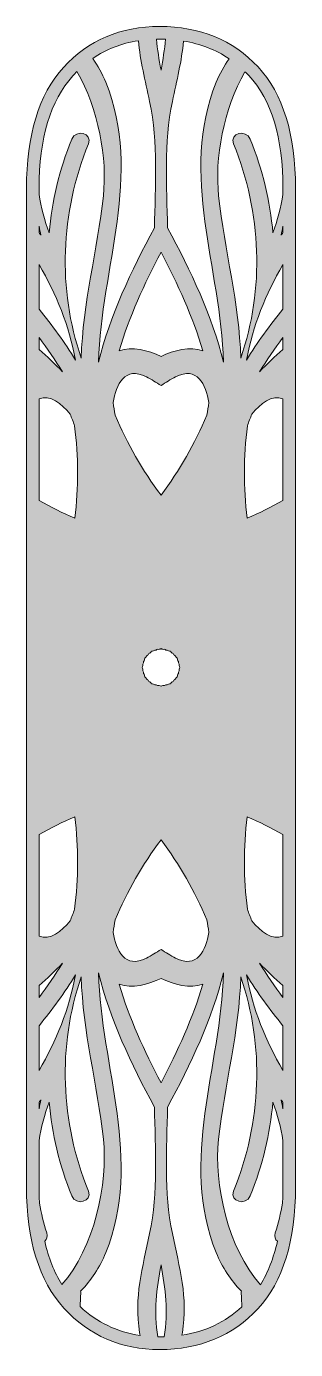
# Model space of a CAD drawing. Extents: x -728 to 2523, y -2539 to -44.
# Drawn here: x 207.4 to 292.6, y -2019.4 to -1600.6 of the extents above; entities that cross this region are included whole.
import ezdxf

# ---------------------------------------------------------------- set-up
doc = ezdxf.new("R2010")
doc.units = 0
doc.header["$MEASUREMENT"] = 0
doc.layers.add('Layer 1', color=7, linetype='Continuous', lineweight=0)

msp = doc.modelspace()

# ---------------------------------------------------------------- hatches: boundary and pattern name
at = {"layer": 'Layer 1', "true_color": 0xf8cbe3, "transparency": 33554687}
h = msp.add_hatch(color=254, dxfattribs=at)
h.dxf.hatch_style = 2
edge = h.paths.add_edge_path()
edge.add_spline(control_points=[(288.62, -1702.85), (286.04, -1705.12), (283.55, -1707.47), (281.19, -1709.91), (283.47, -1706.19), (285.98, -1702.6), (288.62, -1699.1), (288.62, -1699.1), (288.62, -1702.85), (288.62, -1702.85)], knot_values=[0, 0, 0, 0, 1, 1, 1, 2, 2, 2, 3, 3, 3, 3], degree=3, periodic=0)
edge = h.paths.add_edge_path()
edge.add_spline(control_points=[(288.62, -1888.57), (285.19, -1889.97), (281.47, -1887.01), (278.8, -1883.69), (278.28, -1882.46), (277.8, -1881.22), (277.35, -1879.97), (276.13, -1870.2), (276.12, -1860.46), (277.28, -1850.75), (281.16, -1852.42), (284.94, -1854.29), (288.62, -1856.34), (288.62, -1856.34), (288.62, -1888.57), (288.62, -1888.57)], knot_values=[0, 0, 0, 0, 1, 1, 1, 2, 2, 2, 3, 3, 3, 4, 4, 4, 5, 5, 5, 5], degree=3, periodic=0)
edge = h.paths.add_edge_path()
edge.add_spline(control_points=[(288.62, -1943.15), (288.42, -1942.22), (288.23, -1941.29), (288.07, -1940.34), (288.25, -1940.59), (288.44, -1940.84), (288.62, -1941.09), (288.62, -1941.09), (288.62, -1943.15), (288.62, -1943.15)], knot_values=[0, 0, 0, 0, 1, 1, 1, 2, 2, 2, 3, 3, 3, 3], degree=3, periodic=0)
edge = h.paths.add_edge_path()
edge.add_spline(control_points=[(250, -1992.6), (251.41, -2000.02), (252.33, -2007.39), (251.03, -2015.34), (250.55, -2015.35), (250.08, -2015.37), (249.59, -2015.37), (249.38, -2015.37), (249.18, -2015.36), (248.97, -2015.36), (247.67, -2007.4), (248.59, -2000.02), (250, -1992.6)], knot_values=[0, 0, 0, 0, 1, 1, 1, 2, 2, 2, 3, 3, 3, 4, 4, 4, 4], degree=3, periodic=0)
edge = h.paths.add_edge_path()
edge.add_spline(control_points=[(211.38, -1904.17), (213.96, -1901.89), (216.45, -1899.54), (218.81, -1897.1), (216.53, -1900.83), (214.02, -1904.41), (211.38, -1907.92), (211.38, -1907.92), (211.38, -1904.17), (211.38, -1904.17)], knot_values=[0, 0, 0, 0, 1, 1, 1, 2, 2, 2, 3, 3, 3, 3], degree=3, periodic=0)
edge = h.paths.add_edge_path()
edge.add_spline(control_points=[(211.38, -1718.44), (214.81, -1717.05), (218.53, -1720), (221.2, -1723.32), (221.72, -1724.55), (222.2, -1725.8), (222.65, -1727.05), (223.87, -1736.81), (223.88, -1746.55), (222.72, -1756.26), (218.84, -1754.6), (215.06, -1752.73), (211.38, -1750.67), (211.38, -1750.67), (211.38, -1718.44), (211.38, -1718.44)], knot_values=[0, 0, 0, 0, 1, 1, 1, 2, 2, 2, 3, 3, 3, 4, 4, 4, 5, 5, 5, 5], degree=3, periodic=0)
edge = h.paths.add_edge_path()
edge.add_spline(control_points=[(211.38, -1663.86), (211.58, -1664.79), (211.77, -1665.73), (211.93, -1666.67), (211.75, -1666.42), (211.56, -1666.17), (211.38, -1665.92), (211.38, -1665.92), (211.38, -1663.86), (211.38, -1663.86)], knot_values=[0, 0, 0, 0, 1, 1, 1, 2, 2, 2, 3, 3, 3, 3], degree=3, periodic=0)
edge = h.paths.add_edge_path()
edge.add_spline(control_points=[(231.74, -1654.26), (229.8, -1671.53), (225.26, -1688.32), (224.71, -1705.6), (217.25, -1683.49), (218.06, -1659.92), (227.05, -1637.74), (228.39, -1634.45), (223.05, -1633.03), (221.74, -1636.28), (217.8, -1645.98), (215.44, -1655.96), (214.56, -1665.97), (213.07, -1661.96), (212.02, -1657.9), (211.38, -1653.8), (211.38, -1653.8), (211.38, -1651.88), (211.38, -1651.88), (211.38, -1636.05), (214.97, -1624.08), (222.07, -1616.29), (222.5, -1615.82), (222.94, -1615.36), (223.39, -1614.91), (230.2, -1626.61), (233.06, -1642.58), (231.74, -1654.26)], knot_values=[0, 0, 0, 0, 1, 1, 1, 2, 2, 2, 3, 3, 3, 4, 4, 4, 5, 5, 5, 6, 6, 6, 7, 7, 7, 8, 8, 8, 9, 9, 9, 9], degree=3, periodic=0)
edge = h.paths.add_edge_path()
edge.add_spline(control_points=[(246.4, -1624.35), (249.16, -1637.61), (248.12, -1650.96), (247.94, -1664.39), (240.49, -1677.92), (233.85, -1692.25), (230.21, -1706.86), (230.95, -1677.04), (244.39, -1647.48), (232.5, -1618.3), (231.4, -1615.59), (230, -1613.08), (228.37, -1610.76), (232.63, -1607.82), (237.43, -1605.96), (242.84, -1605.13), (243.42, -1611.51), (245.02, -1617.68), (246.4, -1624.35)], knot_values=[0, 0, 0, 0, 1, 1, 1, 2, 2, 2, 3, 3, 3, 4, 4, 4, 5, 5, 5, 6, 6, 6, 6], degree=3, periodic=0)
edge = h.paths.add_edge_path()
edge.add_spline(control_points=[(236.76, -1703.26), (239.92, -1692.59), (244.67, -1682.12), (250, -1672.07), (255.33, -1682.12), (260.08, -1692.59), (263.24, -1703.26), (259.31, -1701.82), (253.96, -1703.07), (250, -1705.11), (246.04, -1703.07), (240.69, -1701.82), (236.76, -1703.26)], knot_values=[0, 0, 0, 0, 1, 1, 1, 2, 2, 2, 3, 3, 3, 4, 4, 4, 4], degree=3, periodic=0)
edge = h.paths.add_edge_path()
edge.add_spline(control_points=[(264.55, -1723.62), (260.72, -1732.68), (255.86, -1741.13), (250, -1748.96), (244.14, -1741.13), (239.28, -1732.68), (235.45, -1723.62), (235.22, -1722.31), (235.02, -1720.99), (234.85, -1719.67), (235.72, -1714.01), (238.57, -1707.98), (245.39, -1711.55), (246.98, -1712.38), (248.5, -1713.3), (250, -1714.25), (251.5, -1713.3), (253.02, -1712.38), (254.61, -1711.55), (261.43, -1707.98), (264.28, -1714.01), (265.15, -1719.67), (264.98, -1720.99), (264.78, -1722.31), (264.55, -1723.62)], knot_values=[0, 0, 0, 0, 1, 1, 1, 2, 2, 2, 3, 3, 3, 4, 4, 4, 5, 5, 5, 6, 6, 6, 7, 7, 7, 8, 8, 8, 8], degree=3, periodic=0)
edge = h.paths.add_edge_path()
edge.add_spline(control_points=[(244.47, -1801.58), (244.72, -1801.31), (244.85, -1800.92), (244.84, -1800.53), (244.84, -1800.53), (244.84, -1800.53), (244.84, -1800.53), (245.19, -1800.34), (245.45, -1800.03), (245.57, -1799.68), (245.7, -1799.6), (245.83, -1799.54), (245.96, -1799.46), (246.03, -1799.34), (246.09, -1799.2), (246.18, -1799.08), (246.52, -1798.96), (246.83, -1798.7), (247.02, -1798.34), (247.42, -1798.36), (247.8, -1798.22), (248.08, -1797.98), (248.23, -1797.97), (248.37, -1797.99), (248.52, -1797.98), (248.65, -1797.91), (248.77, -1797.82), (248.9, -1797.76), (249.26, -1797.83), (249.66, -1797.76), (250, -1797.54), (250.34, -1797.76), (250.74, -1797.83), (251.1, -1797.76), (251.23, -1797.82), (251.35, -1797.91), (251.48, -1797.98), (251.63, -1797.99), (251.77, -1797.97), (251.92, -1797.98), (252.2, -1798.22), (252.58, -1798.36), (252.98, -1798.34), (253.17, -1798.7), (253.48, -1798.96), (253.82, -1799.08), (253.91, -1799.2), (253.97, -1799.34), (254.04, -1799.46), (254.17, -1799.54), (254.3, -1799.6), (254.43, -1799.68), (254.55, -1800.03), (254.81, -1800.34), (255.16, -1800.53), (255.16, -1800.53), (255.16, -1800.53), (255.16, -1800.53), (255.15, -1800.92), (255.28, -1801.31), (255.53, -1801.58), (255.54, -1801.73), (255.52, -1801.88), (255.52, -1802.03), (255.52, -1802.03), (255.52, -1802.03), (255.52, -1802.03), (255.6, -1802.16), (255.68, -1802.28), (255.75, -1802.41), (255.68, -1802.77), (255.75, -1803.17), (255.96, -1803.51), (255.75, -1803.84), (255.68, -1804.24), (255.75, -1804.6), (255.68, -1804.74), (255.6, -1804.86), (255.52, -1804.99), (255.52, -1805.14), (255.54, -1805.28), (255.53, -1805.43), (255.28, -1805.71), (255.15, -1806.09), (255.16, -1806.49), (255.16, -1806.49), (255.16, -1806.49), (255.16, -1806.49), (254.81, -1806.67), (254.55, -1806.98), (254.43, -1807.33), (254.3, -1807.41), (254.17, -1807.47), (254.04, -1807.55), (253.97, -1807.68), (253.91, -1807.81), (253.82, -1807.94), (253.48, -1808.05), (253.17, -1808.32), (252.98, -1808.67), (252.98, -1808.67), (252.98, -1808.67), (252.98, -1808.67), (252.58, -1808.65), (252.2, -1808.79), (251.92, -1809.03), (251.77, -1809.04), (251.63, -1809.03), (251.48, -1809.03), (251.48, -1809.03), (251.48, -1809.03), (251.48, -1809.03), (251.35, -1809.1), (251.23, -1809.19), (251.1, -1809.25), (250.74, -1809.18), (250.34, -1809.26), (250, -1809.47), (249.66, -1809.26), (249.26, -1809.18), (248.9, -1809.25), (248.77, -1809.19), (248.65, -1809.1), (248.52, -1809.03), (248.52, -1809.03), (248.52, -1809.03), (248.52, -1809.03), (248.37, -1809.03), (248.23, -1809.04), (248.08, -1809.03), (247.8, -1808.79), (247.42, -1808.65), (247.02, -1808.67), (247.02, -1808.67), (247.02, -1808.67), (247.02, -1808.67), (246.83, -1808.32), (246.52, -1808.05), (246.18, -1807.94), (246.09, -1807.81), (246.03, -1807.68), (245.96, -1807.55), (245.83, -1807.47), (245.7, -1807.41), (245.57, -1807.33), (245.45, -1806.98), (245.19, -1806.67), (244.84, -1806.49), (244.84, -1806.49), (244.84, -1806.49), (244.84, -1806.49), (244.85, -1806.09), (244.72, -1805.71), (244.47, -1805.43), (244.46, -1805.28), (244.48, -1805.14), (244.48, -1804.99), (244.4, -1804.86), (244.32, -1804.74), (244.25, -1804.6), (244.32, -1804.24), (244.25, -1803.84), (244.04, -1803.51), (244.25, -1803.17), (244.32, -1802.77), (244.25, -1802.41), (244.32, -1802.28), (244.4, -1802.16), (244.48, -1802.03), (244.48, -1802.03), (244.48, -1802.03), (244.48, -1802.03), (244.48, -1801.88), (244.46, -1801.73), (244.47, -1801.58)], knot_values=[0, 0, 0, 0, 1, 1, 1, 2, 2, 2, 3, 3, 3, 4, 4, 4, 5, 5, 5, 6, 6, 6, 7, 7, 7, 8, 8, 8, 9, 9, 9, 10, 10, 10, 11, 11, 11, 12, 12, 12, 13, 13, 13, 14, 14, 14, 15, 15, 15, 16, 16, 16, 17, 17, 17, 18, 18, 18, 19, 19, 19, 20, 20, 20, 21, 21, 21, 22, 22, 22, 23, 23, 23, 24, 24, 24, 25, 25, 25, 26, 26, 26, 27, 27, 27, 28, 28, 28, 29, 29, 29, 30, 30, 30, 31, 31, 31, 32, 32, 32, 33, 33, 33, 34, 34, 34, 35, 35, 35, 36, 36, 36, 37, 37, 37, 38, 38, 38, 39, 39, 39, 40, 40, 40, 41, 41, 41, 42, 42, 42, 43, 43, 43, 44, 44, 44, 45, 45, 45, 46, 46, 46, 47, 47, 47, 48, 48, 48, 49, 49, 49, 50, 50, 50, 51, 51, 51, 52, 52, 52, 53, 53, 53, 54, 54, 54, 55, 55, 55, 56, 56, 56, 57, 57, 57, 58, 58, 58, 58], degree=3, periodic=0)
edge = h.paths.add_edge_path()
edge.add_spline(control_points=[(263.24, -1903.75), (260.08, -1914.42), (255.33, -1924.89), (250, -1934.95), (244.67, -1924.89), (239.92, -1914.42), (236.76, -1903.75), (240.69, -1905.2), (246.04, -1903.94), (250, -1901.9), (253.96, -1903.94), (259.31, -1905.2), (263.24, -1903.75)], knot_values=[0, 0, 0, 0, 1, 1, 1, 2, 2, 2, 3, 3, 3, 4, 4, 4, 4], degree=3, periodic=0)
edge = h.paths.add_edge_path()
edge.add_spline(control_points=[(254.61, -1895.46), (253.02, -1894.63), (251.5, -1893.72), (250, -1892.76), (248.5, -1893.72), (246.98, -1894.63), (245.39, -1895.46), (238.57, -1899.03), (235.72, -1893), (234.85, -1887.35), (235.02, -1886.02), (235.22, -1884.71), (235.45, -1883.4), (239.28, -1874.33), (244.14, -1865.89), (250, -1858.06), (255.86, -1865.89), (260.72, -1874.33), (264.55, -1883.4), (264.78, -1884.71), (264.98, -1886.02), (265.15, -1887.35), (264.28, -1893), (261.43, -1899.03), (254.61, -1895.46)], knot_values=[0, 0, 0, 0, 1, 1, 1, 2, 2, 2, 3, 3, 3, 4, 4, 4, 5, 5, 5, 6, 6, 6, 7, 7, 7, 8, 8, 8, 8], degree=3, periodic=0)
edge = h.paths.add_edge_path()
edge.add_spline(control_points=[(267.5, -1618.3), (255.61, -1647.48), (269.05, -1677.04), (269.79, -1706.86), (266.15, -1692.25), (259.51, -1677.92), (252.06, -1664.39), (251.88, -1650.96), (250.84, -1637.61), (253.6, -1624.35), (254.98, -1617.72), (256.56, -1611.58), (257.14, -1605.24), (262.51, -1606.13), (267.33, -1608), (271.57, -1610.84), (269.97, -1613.14), (268.59, -1615.63), (267.5, -1618.3)], knot_values=[0, 0, 0, 0, 1, 1, 1, 2, 2, 2, 3, 3, 3, 4, 4, 4, 5, 5, 5, 6, 6, 6, 6], degree=3, periodic=0)
edge = h.paths.add_edge_path()
edge.add_spline(control_points=[(288.62, -1653.8), (287.98, -1657.9), (286.93, -1661.96), (285.45, -1665.97), (284.56, -1655.96), (282.2, -1645.98), (278.26, -1636.28), (276.95, -1633.03), (271.61, -1634.45), (272.95, -1637.74), (281.94, -1659.92), (282.75, -1683.49), (275.29, -1705.6), (274.74, -1688.32), (270.2, -1671.53), (268.26, -1654.26), (266.94, -1642.58), (269.8, -1626.63), (276.6, -1614.94), (277.01, -1615.34), (277.41, -1615.75), (277.81, -1616.17), (284.99, -1623.87), (288.62, -1635.88), (288.62, -1651.88), (288.62, -1651.88), (288.62, -1653.8), (288.62, -1653.8)], knot_values=[0, 0, 0, 0, 1, 1, 1, 2, 2, 2, 3, 3, 3, 4, 4, 4, 5, 5, 5, 6, 6, 6, 7, 7, 7, 8, 8, 8, 9, 9, 9, 9], degree=3, periodic=0)
edge = h.paths.add_edge_path()
edge.add_spline(control_points=[(251.42, -1604.67), (251.13, -1607.94), (250.61, -1611.17), (250, -1614.41), (249.38, -1611.17), (248.86, -1607.93), (248.58, -1604.65), (248.92, -1604.64), (249.25, -1604.63), (249.59, -1604.63), (250.21, -1604.63), (250.82, -1604.65), (251.42, -1604.67)], knot_values=[0, 0, 0, 0, 1, 1, 1, 2, 2, 2, 3, 3, 3, 4, 4, 4, 4], degree=3, periodic=0)
edge = h.paths.add_edge_path()
edge.add_spline(control_points=[(211.38, -1675.99), (216.89, -1685.26), (220.82, -1695.41), (222.97, -1706.21), (219.48, -1700.56), (215.52, -1695.28), (211.38, -1690.11), (211.38, -1690.11), (211.38, -1675.99), (211.38, -1675.99)], knot_values=[0, 0, 0, 0, 1, 1, 1, 2, 2, 2, 3, 3, 3, 3], degree=3, periodic=0)
edge = h.paths.add_edge_path()
edge.add_spline(control_points=[(211.38, -1699.1), (214.02, -1702.6), (216.53, -1706.19), (218.81, -1709.91), (216.45, -1707.47), (213.96, -1705.12), (211.38, -1702.85), (211.38, -1702.85), (211.38, -1699.1), (211.38, -1699.1)], knot_values=[0, 0, 0, 0, 1, 1, 1, 2, 2, 2, 3, 3, 3, 3], degree=3, periodic=0)
edge = h.paths.add_edge_path()
edge.add_spline(control_points=[(211.38, -1856.34), (215.06, -1854.29), (218.84, -1852.42), (222.72, -1850.75), (223.88, -1860.46), (223.87, -1870.2), (222.65, -1879.97), (222.2, -1881.22), (221.72, -1882.46), (221.2, -1883.69), (218.53, -1887.01), (214.81, -1889.97), (211.38, -1888.57), (211.38, -1888.57), (211.38, -1856.34), (211.38, -1856.34)], knot_values=[0, 0, 0, 0, 1, 1, 1, 2, 2, 2, 3, 3, 3, 4, 4, 4, 5, 5, 5, 5], degree=3, periodic=0)
edge = h.paths.add_edge_path()
edge.add_spline(control_points=[(211.38, -1916.9), (215.52, -1911.74), (219.48, -1906.45), (222.97, -1900.81), (220.82, -1911.61), (216.89, -1921.75), (211.38, -1931.02), (211.38, -1931.02), (211.38, -1916.9), (211.38, -1916.9)], knot_values=[0, 0, 0, 0, 1, 1, 1, 2, 2, 2, 3, 3, 3, 3], degree=3, periodic=0)
edge = h.paths.add_edge_path()
edge.add_spline(control_points=[(211.38, -1941.09), (211.56, -1940.84), (211.75, -1940.59), (211.93, -1940.34), (211.77, -1941.29), (211.58, -1942.22), (211.38, -1943.15), (211.38, -1943.15), (211.38, -1941.09), (211.38, -1941.09)], knot_values=[0, 0, 0, 0, 1, 1, 1, 2, 2, 2, 3, 3, 3, 3], degree=3, periodic=0)
edge = h.paths.add_edge_path()
edge.add_spline(control_points=[(213.82, -1982.46), (212.81, -1979.33), (212.05, -1976.19), (211.52, -1973.04), (211.43, -1971.36), (211.38, -1969.64), (211.38, -1967.86), (211.38, -1967.86), (211.38, -1953.21), (211.38, -1953.21), (212.02, -1949.12), (213.07, -1945.05), (214.56, -1941.04), (215.44, -1951.06), (217.8, -1961.03), (221.74, -1970.74), (223.05, -1973.99), (228.39, -1972.57), (227.05, -1969.27), (218.06, -1947.09), (217.25, -1923.53), (224.71, -1901.41), (225.26, -1918.69), (229.8, -1935.49), (231.74, -1952.76), (233.33, -1966.88), (228.82, -1987.28), (218.59, -1998.8), (216.17, -1994.92), (214.36, -1990.34), (213.16, -1985.1), (213.83, -1984.5), (214.19, -1983.6), (213.82, -1982.46)], knot_values=[0, 0, 0, 0, 1, 1, 1, 2, 2, 2, 3, 3, 3, 4, 4, 4, 5, 5, 5, 6, 6, 6, 7, 7, 7, 8, 8, 8, 9, 9, 9, 10, 10, 10, 11, 11, 11, 11], degree=3, periodic=0)
edge = h.paths.add_edge_path()
edge.add_spline(control_points=[(224.36, -2005.76), (224.44, -2004.22), (224.53, -2002.72), (224.6, -2001.27), (224.61, -2001.13), (224.56, -2001.03), (224.55, -2000.91), (227.86, -1997.46), (230.61, -1993.36), (232.5, -1988.71), (244.39, -1959.54), (230.95, -1929.97), (230.21, -1900.16), (233.85, -1914.77), (240.49, -1929.09), (247.94, -1942.62), (248.12, -1956.06), (249.16, -1969.4), (246.4, -1982.67), (244.17, -1993.42), (241.37, -2002.89), (243.23, -2014), (243.28, -2014.31), (243.34, -2014.61), (243.39, -2014.92), (236.08, -2013.83), (229.71, -2010.76), (224.36, -2005.76)], knot_values=[0, 0, 0, 0, 1, 1, 1, 2, 2, 2, 3, 3, 3, 4, 4, 4, 5, 5, 5, 6, 6, 6, 7, 7, 7, 8, 8, 8, 9, 9, 9, 9], degree=3, periodic=0)
edge = h.paths.add_edge_path()
edge.add_spline(control_points=[(256.62, -2014.84), (256.67, -2014.56), (256.73, -2014.28), (256.77, -2014), (258.63, -2002.89), (255.83, -1993.42), (253.6, -1982.67), (250.84, -1969.4), (251.88, -1956.06), (252.06, -1942.62), (259.51, -1929.09), (266.15, -1914.77), (269.79, -1900.16), (269.05, -1929.97), (255.61, -1959.54), (267.5, -1988.71), (269.39, -1993.36), (272.14, -1997.46), (275.45, -2000.91), (275.44, -2001.03), (275.39, -2001.13), (275.4, -2001.27), (275.48, -2002.75), (275.56, -2004.28), (275.64, -2005.85), (270.39, -2010.69), (264.02, -2013.7), (256.62, -2014.84)], knot_values=[0, 0, 0, 0, 1, 1, 1, 2, 2, 2, 3, 3, 3, 4, 4, 4, 5, 5, 5, 6, 6, 6, 7, 7, 7, 8, 8, 8, 9, 9, 9, 9], degree=3, periodic=0)
edge = h.paths.add_edge_path()
edge.add_spline(control_points=[(286.87, -1985.12), (285.68, -1990.4), (283.88, -1995), (281.47, -1998.87), (271.2, -1987.36), (266.66, -1966.91), (268.26, -1952.76), (270.2, -1935.49), (274.74, -1918.69), (275.29, -1901.41), (282.75, -1923.53), (281.94, -1947.09), (272.95, -1969.27), (271.61, -1972.57), (276.95, -1973.99), (278.26, -1970.74), (282.2, -1961.03), (284.56, -1951.06), (285.45, -1941.04), (286.93, -1945.05), (287.98, -1949.12), (288.62, -1953.21), (288.62, -1953.21), (288.62, -1967.86), (288.62, -1967.86), (288.62, -1969.63), (288.57, -1971.35), (288.48, -1973.02), (287.95, -1976.18), (287.19, -1979.33), (286.18, -1982.46), (285.81, -1983.61), (286.18, -1984.53), (286.87, -1985.12)], knot_values=[0, 0, 0, 0, 1, 1, 1, 2, 2, 2, 3, 3, 3, 4, 4, 4, 5, 5, 5, 6, 6, 6, 7, 7, 7, 8, 8, 8, 9, 9, 9, 10, 10, 10, 11, 11, 11, 11], degree=3, periodic=0)
edge = h.paths.add_edge_path()
edge.add_spline(control_points=[(288.62, -1931.02), (283.11, -1921.75), (279.18, -1911.61), (277.03, -1900.81), (280.52, -1906.45), (284.48, -1911.74), (288.62, -1916.9), (288.62, -1916.9), (288.62, -1931.02), (288.62, -1931.02)], knot_values=[0, 0, 0, 0, 1, 1, 1, 2, 2, 2, 3, 3, 3, 3], degree=3, periodic=0)
edge = h.paths.add_edge_path()
edge.add_spline(control_points=[(288.62, -1907.92), (285.98, -1904.41), (283.47, -1900.83), (281.19, -1897.1), (283.55, -1899.54), (286.04, -1901.89), (288.62, -1904.17), (288.62, -1904.17), (288.62, -1907.92), (288.62, -1907.92)], knot_values=[0, 0, 0, 0, 1, 1, 1, 2, 2, 2, 3, 3, 3, 3], degree=3, periodic=0)
edge = h.paths.add_edge_path()
edge.add_spline(control_points=[(288.62, -1750.67), (284.94, -1752.73), (281.16, -1754.6), (277.28, -1756.26), (276.12, -1746.55), (276.13, -1736.81), (277.35, -1727.05), (277.8, -1725.8), (278.28, -1724.55), (278.8, -1723.32), (281.47, -1720), (285.19, -1717.05), (288.62, -1718.44), (288.62, -1718.44), (288.62, -1750.67), (288.62, -1750.67)], knot_values=[0, 0, 0, 0, 1, 1, 1, 2, 2, 2, 3, 3, 3, 4, 4, 4, 5, 5, 5, 5], degree=3, periodic=0)
edge = h.paths.add_edge_path()
edge.add_spline(control_points=[(288.62, -1690.11), (284.48, -1695.28), (280.52, -1700.56), (277.03, -1706.21), (279.18, -1695.41), (283.11, -1685.26), (288.62, -1675.99), (288.62, -1675.99), (288.62, -1690.11), (288.62, -1690.11)], knot_values=[0, 0, 0, 0, 1, 1, 1, 2, 2, 2, 3, 3, 3, 3], degree=3, periodic=0)
edge = h.paths.add_edge_path()
edge.add_spline(control_points=[(288.62, -1665.92), (288.44, -1666.17), (288.25, -1666.42), (288.07, -1666.67), (288.23, -1665.73), (288.42, -1664.79), (288.62, -1663.86), (288.62, -1663.86), (288.62, -1665.92), (288.62, -1665.92)], knot_values=[0, 0, 0, 0, 1, 1, 1, 2, 2, 2, 3, 3, 3, 3], degree=3, periodic=0)
edge = h.paths.add_edge_path()
edge.add_spline(control_points=[(280.74, -1613.44), (272.8, -1604.94), (262.33, -1600.63), (249.59, -1600.63), (237.2, -1600.63), (226.95, -1604.99), (219.11, -1613.6), (211.32, -1622.14), (207.38, -1635.02), (207.38, -1651.88), (207.38, -1651.88), (207.38, -1967.86), (207.38, -1967.86), (207.38, -1984.71), (211.37, -1997.64), (219.25, -2006.27), (227.18, -2014.97), (237.38, -2019.37), (249.59, -2019.37), (262.33, -2019.37), (272.81, -2015.01), (280.74, -2006.42), (288.63, -1997.86), (292.62, -1984.89), (292.62, -1967.86), (292.62, -1967.86), (292.62, -1651.88), (292.62, -1651.88), (292.62, -1634.84), (288.62, -1621.91), (280.74, -1613.44)], knot_values=[0, 0, 0, 0, 1, 1, 1, 2, 2, 2, 3, 3, 3, 4, 4, 4, 5, 5, 5, 6, 6, 6, 7, 7, 7, 8, 8, 8, 9, 9, 9, 10, 10, 10, 10], degree=3, periodic=0)

# ---------------------------------------------------------------- linework, layer by layer
at = {"layer": 'Layer 1'}
for points, knots in [([(280.74, -1613.44), (272.8, -1604.94), (262.33, -1600.63), (249.59, -1600.63), (237.2, -1600.63), (226.95, -1604.99), (219.11, -1613.6), (211.32, -1622.14), (207.38, -1635.02), (207.38, -1651.88), (207.38, -1651.88), (207.38, -1967.86), (207.38, -1967.86), (207.38, -1984.71), (211.37, -1997.64), (219.25, -2006.27), (227.18, -2014.97), (237.38, -2019.37), (249.59, -2019.37), (262.33, -2019.37), (272.81, -2015.01), (280.74, -2006.42), (288.63, -1997.86), (292.62, -1984.89), (292.62, -1967.86), (292.62, -1967.86), (292.62, -1651.88), (292.62, -1651.88), (292.62, -1634.84), (288.62, -1621.91), (280.74, -1613.44)], [0, 0, 0, 0, 1, 1, 1, 2, 2, 2, 3, 3, 3, 4, 4, 4, 5, 5, 5, 6, 6, 6, 7, 7, 7, 8, 8, 8, 9, 9, 9, 10, 10, 10, 10]), ([(246.4, -1624.35), (249.16, -1637.61), (248.12, -1650.96), (247.94, -1664.39), (240.49, -1677.92), (233.85, -1692.25), (230.21, -1706.86), (230.95, -1677.04), (244.39, -1647.48), (232.5, -1618.3), (231.4, -1615.59), (230, -1613.08), (228.37, -1610.76), (232.63, -1607.82), (237.43, -1605.96), (242.84, -1605.13), (243.42, -1611.51), (245.02, -1617.68), (246.4, -1624.35)], [0, 0, 0, 0, 1, 1, 1, 2, 2, 2, 3, 3, 3, 4, 4, 4, 5, 5, 5, 6, 6, 6, 6]), ([(251.42, -1604.67), (251.13, -1607.94), (250.61, -1611.17), (250, -1614.41), (249.38, -1611.17), (248.86, -1607.93), (248.58, -1604.65), (248.92, -1604.64), (249.25, -1604.63), (249.59, -1604.63), (250.21, -1604.63), (250.82, -1604.65), (251.42, -1604.67)], [0, 0, 0, 0, 1, 1, 1, 2, 2, 2, 3, 3, 3, 4, 4, 4, 4]), ([(267.5, -1618.3), (255.61, -1647.48), (269.05, -1677.04), (269.79, -1706.86), (266.15, -1692.25), (259.51, -1677.92), (252.06, -1664.39), (251.88, -1650.96), (250.84, -1637.61), (253.6, -1624.35), (254.98, -1617.72), (256.56, -1611.58), (257.14, -1605.24), (262.51, -1606.13), (267.33, -1608), (271.57, -1610.84), (269.97, -1613.14), (268.59, -1615.63), (267.5, -1618.3)], [0, 0, 0, 0, 1, 1, 1, 2, 2, 2, 3, 3, 3, 4, 4, 4, 5, 5, 5, 6, 6, 6, 6]), ([(231.74, -1654.26), (229.8, -1671.53), (225.26, -1688.32), (224.71, -1705.6), (217.25, -1683.49), (218.06, -1659.92), (227.05, -1637.74), (228.39, -1634.45), (223.05, -1633.03), (221.74, -1636.28), (217.8, -1645.98), (215.44, -1655.96), (214.56, -1665.97), (213.07, -1661.96), (212.02, -1657.9), (211.38, -1653.8), (211.38, -1653.8), (211.38, -1651.88), (211.38, -1651.88), (211.38, -1636.05), (214.97, -1624.08), (222.07, -1616.29), (222.5, -1615.82), (222.94, -1615.36), (223.39, -1614.91), (230.2, -1626.61), (233.06, -1642.58), (231.74, -1654.26)], [0, 0, 0, 0, 1, 1, 1, 2, 2, 2, 3, 3, 3, 4, 4, 4, 5, 5, 5, 6, 6, 6, 7, 7, 7, 8, 8, 8, 9, 9, 9, 9]), ([(288.62, -1653.8), (287.98, -1657.9), (286.93, -1661.96), (285.45, -1665.97), (284.56, -1655.96), (282.2, -1645.98), (278.26, -1636.28), (276.95, -1633.03), (271.61, -1634.45), (272.95, -1637.74), (281.94, -1659.92), (282.75, -1683.49), (275.29, -1705.6), (274.74, -1688.32), (270.2, -1671.53), (268.26, -1654.26), (266.94, -1642.58), (269.8, -1626.63), (276.6, -1614.94), (277.01, -1615.34), (277.41, -1615.75), (277.81, -1616.17), (284.99, -1623.87), (288.62, -1635.88), (288.62, -1651.88), (288.62, -1651.88), (288.62, -1653.8), (288.62, -1653.8)], [0, 0, 0, 0, 1, 1, 1, 2, 2, 2, 3, 3, 3, 4, 4, 4, 5, 5, 5, 6, 6, 6, 7, 7, 7, 8, 8, 8, 9, 9, 9, 9]), ([(211.38, -1663.86), (211.58, -1664.79), (211.77, -1665.73), (211.93, -1666.67), (211.75, -1666.42), (211.56, -1666.17), (211.38, -1665.92), (211.38, -1665.92), (211.38, -1663.86), (211.38, -1663.86)], [0, 0, 0, 0, 1, 1, 1, 2, 2, 2, 3, 3, 3, 3]), ([(288.62, -1665.92), (288.44, -1666.17), (288.25, -1666.42), (288.07, -1666.67), (288.23, -1665.73), (288.42, -1664.79), (288.62, -1663.86), (288.62, -1663.86), (288.62, -1665.92), (288.62, -1665.92)], [0, 0, 0, 0, 1, 1, 1, 2, 2, 2, 3, 3, 3, 3]), ([(236.76, -1703.26), (239.92, -1692.59), (244.67, -1682.12), (250, -1672.07), (255.33, -1682.12), (260.08, -1692.59), (263.24, -1703.26), (259.31, -1701.82), (253.96, -1703.07), (250, -1705.11), (246.04, -1703.07), (240.69, -1701.82), (236.76, -1703.26)], [0, 0, 0, 0, 1, 1, 1, 2, 2, 2, 3, 3, 3, 4, 4, 4, 4]), ([(211.38, -1675.99), (216.89, -1685.26), (220.82, -1695.41), (222.97, -1706.21), (219.48, -1700.56), (215.52, -1695.28), (211.38, -1690.11), (211.38, -1690.11), (211.38, -1675.99), (211.38, -1675.99)], [0, 0, 0, 0, 1, 1, 1, 2, 2, 2, 3, 3, 3, 3]), ([(288.62, -1690.11), (284.48, -1695.28), (280.52, -1700.56), (277.03, -1706.21), (279.18, -1695.41), (283.11, -1685.26), (288.62, -1675.99), (288.62, -1675.99), (288.62, -1690.11), (288.62, -1690.11)], [0, 0, 0, 0, 1, 1, 1, 2, 2, 2, 3, 3, 3, 3]), ([(211.38, -1699.1), (214.02, -1702.6), (216.53, -1706.19), (218.81, -1709.91), (216.45, -1707.47), (213.96, -1705.12), (211.38, -1702.85), (211.38, -1702.85), (211.38, -1699.1), (211.38, -1699.1)], [0, 0, 0, 0, 1, 1, 1, 2, 2, 2, 3, 3, 3, 3]), ([(288.62, -1702.85), (286.04, -1705.12), (283.55, -1707.47), (281.19, -1709.91), (283.47, -1706.19), (285.98, -1702.6), (288.62, -1699.1), (288.62, -1699.1), (288.62, -1702.85), (288.62, -1702.85)], [0, 0, 0, 0, 1, 1, 1, 2, 2, 2, 3, 3, 3, 3]), ([(264.55, -1723.62), (260.72, -1732.68), (255.86, -1741.13), (250, -1748.96), (244.14, -1741.13), (239.28, -1732.68), (235.45, -1723.62), (235.22, -1722.31), (235.02, -1720.99), (234.85, -1719.67), (235.72, -1714.01), (238.57, -1707.98), (245.39, -1711.55), (246.98, -1712.38), (248.5, -1713.3), (250, -1714.25), (251.5, -1713.3), (253.02, -1712.38), (254.61, -1711.55), (261.43, -1707.98), (264.28, -1714.01), (265.15, -1719.67), (264.98, -1720.99), (264.78, -1722.31), (264.55, -1723.62)], [0, 0, 0, 0, 1, 1, 1, 2, 2, 2, 3, 3, 3, 4, 4, 4, 5, 5, 5, 6, 6, 6, 7, 7, 7, 8, 8, 8, 8]), ([(211.38, -1718.44), (214.81, -1717.05), (218.53, -1720), (221.2, -1723.32), (221.72, -1724.55), (222.2, -1725.8), (222.65, -1727.05), (223.87, -1736.81), (223.88, -1746.55), (222.72, -1756.26), (218.84, -1754.6), (215.06, -1752.73), (211.38, -1750.67), (211.38, -1750.67), (211.38, -1718.44), (211.38, -1718.44)], [0, 0, 0, 0, 1, 1, 1, 2, 2, 2, 3, 3, 3, 4, 4, 4, 5, 5, 5, 5]), ([(288.62, -1750.67), (284.94, -1752.73), (281.16, -1754.6), (277.28, -1756.26), (276.12, -1746.55), (276.13, -1736.81), (277.35, -1727.05), (277.8, -1725.8), (278.28, -1724.55), (278.8, -1723.32), (281.47, -1720), (285.19, -1717.05), (288.62, -1718.44), (288.62, -1718.44), (288.62, -1750.67), (288.62, -1750.67)], [0, 0, 0, 0, 1, 1, 1, 2, 2, 2, 3, 3, 3, 4, 4, 4, 5, 5, 5, 5]), ([(244.47, -1801.58), (244.72, -1801.31), (244.85, -1800.92), (244.84, -1800.53), (244.84, -1800.53), (244.84, -1800.53), (244.84, -1800.53), (245.19, -1800.34), (245.45, -1800.03), (245.57, -1799.68), (245.7, -1799.6), (245.83, -1799.54), (245.96, -1799.46), (246.03, -1799.34), (246.09, -1799.2), (246.18, -1799.08), (246.52, -1798.96), (246.83, -1798.7), (247.02, -1798.34), (247.42, -1798.36), (247.8, -1798.22), (248.08, -1797.98), (248.23, -1797.97), (248.37, -1797.99), (248.52, -1797.98), (248.65, -1797.91), (248.77, -1797.82), (248.9, -1797.76), (249.26, -1797.83), (249.66, -1797.76), (250, -1797.54), (250.34, -1797.76), (250.74, -1797.83), (251.1, -1797.76), (251.23, -1797.82), (251.35, -1797.91), (251.48, -1797.98), (251.63, -1797.99), (251.77, -1797.97), (251.92, -1797.98), (252.2, -1798.22), (252.58, -1798.36), (252.98, -1798.34), (253.17, -1798.7), (253.48, -1798.96), (253.82, -1799.08), (253.91, -1799.2), (253.97, -1799.34), (254.04, -1799.46), (254.17, -1799.54), (254.3, -1799.6), (254.43, -1799.68), (254.55, -1800.03), (254.81, -1800.34), (255.16, -1800.53), (255.16, -1800.53), (255.16, -1800.53), (255.16, -1800.53), (255.15, -1800.92), (255.28, -1801.31), (255.53, -1801.58), (255.54, -1801.73), (255.52, -1801.88), (255.52, -1802.03), (255.52, -1802.03), (255.52, -1802.03), (255.52, -1802.03), (255.6, -1802.16), (255.68, -1802.28), (255.75, -1802.41), (255.68, -1802.77), (255.75, -1803.17), (255.96, -1803.51), (255.75, -1803.84), (255.68, -1804.24), (255.75, -1804.6), (255.68, -1804.74), (255.6, -1804.86), (255.52, -1804.99), (255.52, -1805.14), (255.54, -1805.28), (255.53, -1805.43), (255.28, -1805.71), (255.15, -1806.09), (255.16, -1806.49), (255.16, -1806.49), (255.16, -1806.49), (255.16, -1806.49), (254.81, -1806.67), (254.55, -1806.98), (254.43, -1807.33), (254.3, -1807.41), (254.17, -1807.47), (254.04, -1807.55), (253.97, -1807.68), (253.91, -1807.81), (253.82, -1807.94), (253.48, -1808.05), (253.17, -1808.32), (252.98, -1808.67), (252.98, -1808.67), (252.98, -1808.67), (252.98, -1808.67), (252.58, -1808.65), (252.2, -1808.79), (251.92, -1809.03), (251.77, -1809.04), (251.63, -1809.03), (251.48, -1809.03), (251.48, -1809.03), (251.48, -1809.03), (251.48, -1809.03), (251.35, -1809.1), (251.23, -1809.19), (251.1, -1809.25), (250.74, -1809.18), (250.34, -1809.26), (250, -1809.47), (249.66, -1809.26), (249.26, -1809.18), (248.9, -1809.25), (248.77, -1809.19), (248.65, -1809.1), (248.52, -1809.03), (248.52, -1809.03), (248.52, -1809.03), (248.52, -1809.03), (248.37, -1809.03), (248.23, -1809.04), (248.08, -1809.03), (247.8, -1808.79), (247.42, -1808.65), (247.02, -1808.67), (247.02, -1808.67), (247.02, -1808.67), (247.02, -1808.67), (246.83, -1808.32), (246.52, -1808.05), (246.18, -1807.94), (246.09, -1807.81), (246.03, -1807.68), (245.96, -1807.55), (245.83, -1807.47), (245.7, -1807.41), (245.57, -1807.33), (245.45, -1806.98), (245.19, -1806.67), (244.84, -1806.49), (244.84, -1806.49), (244.84, -1806.49), (244.84, -1806.49), (244.85, -1806.09), (244.72, -1805.71), (244.47, -1805.43), (244.46, -1805.28), (244.48, -1805.14), (244.48, -1804.99), (244.4, -1804.86), (244.32, -1804.74), (244.25, -1804.6), (244.32, -1804.24), (244.25, -1803.84), (244.04, -1803.51), (244.25, -1803.17), (244.32, -1802.77), (244.25, -1802.41), (244.32, -1802.28), (244.4, -1802.16), (244.48, -1802.03), (244.48, -1802.03), (244.48, -1802.03), (244.48, -1802.03), (244.48, -1801.88), (244.46, -1801.73), (244.47, -1801.58)], [0, 0, 0, 0, 1, 1, 1, 2, 2, 2, 3, 3, 3, 4, 4, 4, 5, 5, 5, 6, 6, 6, 7, 7, 7, 8, 8, 8, 9, 9, 9, 10, 10, 10, 11, 11, 11, 12, 12, 12, 13, 13, 13, 14, 14, 14, 15, 15, 15, 16, 16, 16, 17, 17, 17, 18, 18, 18, 19, 19, 19, 20, 20, 20, 21, 21, 21, 22, 22, 22, 23, 23, 23, 24, 24, 24, 25, 25, 25, 26, 26, 26, 27, 27, 27, 28, 28, 28, 29, 29, 29, 30, 30, 30, 31, 31, 31, 32, 32, 32, 33, 33, 33, 34, 34, 34, 35, 35, 35, 36, 36, 36, 37, 37, 37, 38, 38, 38, 39, 39, 39, 40, 40, 40, 41, 41, 41, 42, 42, 42, 43, 43, 43, 44, 44, 44, 45, 45, 45, 46, 46, 46, 47, 47, 47, 48, 48, 48, 49, 49, 49, 50, 50, 50, 51, 51, 51, 52, 52, 52, 53, 53, 53, 54, 54, 54, 55, 55, 55, 56, 56, 56, 57, 57, 57, 58, 58, 58, 58]), ([(211.38, -1856.34), (215.06, -1854.29), (218.84, -1852.42), (222.72, -1850.75), (223.88, -1860.46), (223.87, -1870.2), (222.65, -1879.97), (222.2, -1881.22), (221.72, -1882.46), (221.2, -1883.69), (218.53, -1887.01), (214.81, -1889.97), (211.38, -1888.57), (211.38, -1888.57), (211.38, -1856.34), (211.38, -1856.34)], [0, 0, 0, 0, 1, 1, 1, 2, 2, 2, 3, 3, 3, 4, 4, 4, 5, 5, 5, 5]), ([(288.62, -1888.57), (285.19, -1889.97), (281.47, -1887.01), (278.8, -1883.69), (278.28, -1882.46), (277.8, -1881.22), (277.35, -1879.97), (276.13, -1870.2), (276.12, -1860.46), (277.28, -1850.75), (281.16, -1852.42), (284.94, -1854.29), (288.62, -1856.34), (288.62, -1856.34), (288.62, -1888.57), (288.62, -1888.57)], [0, 0, 0, 0, 1, 1, 1, 2, 2, 2, 3, 3, 3, 4, 4, 4, 5, 5, 5, 5]), ([(254.61, -1895.46), (253.02, -1894.63), (251.5, -1893.72), (250, -1892.76), (248.5, -1893.72), (246.98, -1894.63), (245.39, -1895.46), (238.57, -1899.03), (235.72, -1893), (234.85, -1887.35), (235.02, -1886.02), (235.22, -1884.71), (235.45, -1883.4), (239.28, -1874.33), (244.14, -1865.89), (250, -1858.06), (255.86, -1865.89), (260.72, -1874.33), (264.55, -1883.4), (264.78, -1884.71), (264.98, -1886.02), (265.15, -1887.35), (264.28, -1893), (261.43, -1899.03), (254.61, -1895.46)], [0, 0, 0, 0, 1, 1, 1, 2, 2, 2, 3, 3, 3, 4, 4, 4, 5, 5, 5, 6, 6, 6, 7, 7, 7, 8, 8, 8, 8]), ([(211.38, -1904.17), (213.96, -1901.89), (216.45, -1899.54), (218.81, -1897.1), (216.53, -1900.83), (214.02, -1904.41), (211.38, -1907.92), (211.38, -1907.92), (211.38, -1904.17), (211.38, -1904.17)], [0, 0, 0, 0, 1, 1, 1, 2, 2, 2, 3, 3, 3, 3]), ([(211.38, -1916.9), (215.52, -1911.74), (219.48, -1906.45), (222.97, -1900.81), (220.82, -1911.61), (216.89, -1921.75), (211.38, -1931.02), (211.38, -1931.02), (211.38, -1916.9), (211.38, -1916.9)], [0, 0, 0, 0, 1, 1, 1, 2, 2, 2, 3, 3, 3, 3]), ([(224.36, -2005.76), (224.44, -2004.22), (224.53, -2002.72), (224.6, -2001.27), (224.61, -2001.13), (224.56, -2001.03), (224.55, -2000.91), (227.86, -1997.46), (230.61, -1993.36), (232.5, -1988.71), (244.39, -1959.54), (230.95, -1929.97), (230.21, -1900.16), (233.85, -1914.77), (240.49, -1929.09), (247.94, -1942.62), (248.12, -1956.06), (249.16, -1969.4), (246.4, -1982.67), (244.17, -1993.42), (241.37, -2002.89), (243.23, -2014), (243.28, -2014.31), (243.34, -2014.61), (243.39, -2014.92), (236.08, -2013.83), (229.71, -2010.76), (224.36, -2005.76)], [0, 0, 0, 0, 1, 1, 1, 2, 2, 2, 3, 3, 3, 4, 4, 4, 5, 5, 5, 6, 6, 6, 7, 7, 7, 8, 8, 8, 9, 9, 9, 9]), ([(256.62, -2014.84), (256.67, -2014.56), (256.73, -2014.28), (256.77, -2014), (258.63, -2002.89), (255.83, -1993.42), (253.6, -1982.67), (250.84, -1969.4), (251.88, -1956.06), (252.06, -1942.62), (259.51, -1929.09), (266.15, -1914.77), (269.79, -1900.16), (269.05, -1929.97), (255.61, -1959.54), (267.5, -1988.71), (269.39, -1993.36), (272.14, -1997.46), (275.45, -2000.91), (275.44, -2001.03), (275.39, -2001.13), (275.4, -2001.27), (275.48, -2002.75), (275.56, -2004.28), (275.64, -2005.85), (270.39, -2010.69), (264.02, -2013.7), (256.62, -2014.84)], [0, 0, 0, 0, 1, 1, 1, 2, 2, 2, 3, 3, 3, 4, 4, 4, 5, 5, 5, 6, 6, 6, 7, 7, 7, 8, 8, 8, 9, 9, 9, 9]), ([(288.62, -1931.02), (283.11, -1921.75), (279.18, -1911.61), (277.03, -1900.81), (280.52, -1906.45), (284.48, -1911.74), (288.62, -1916.9), (288.62, -1916.9), (288.62, -1931.02), (288.62, -1931.02)], [0, 0, 0, 0, 1, 1, 1, 2, 2, 2, 3, 3, 3, 3]), ([(288.62, -1907.92), (285.98, -1904.41), (283.47, -1900.83), (281.19, -1897.1), (283.55, -1899.54), (286.04, -1901.89), (288.62, -1904.17), (288.62, -1904.17), (288.62, -1907.92), (288.62, -1907.92)], [0, 0, 0, 0, 1, 1, 1, 2, 2, 2, 3, 3, 3, 3]), ([(213.82, -1982.46), (212.81, -1979.33), (212.05, -1976.19), (211.52, -1973.04), (211.43, -1971.36), (211.38, -1969.64), (211.38, -1967.86), (211.38, -1967.86), (211.38, -1953.21), (211.38, -1953.21), (212.02, -1949.12), (213.07, -1945.05), (214.56, -1941.04), (215.44, -1951.06), (217.8, -1961.03), (221.74, -1970.74), (223.05, -1973.99), (228.39, -1972.57), (227.05, -1969.27), (218.06, -1947.09), (217.25, -1923.53), (224.71, -1901.41), (225.26, -1918.69), (229.8, -1935.49), (231.74, -1952.76), (233.33, -1966.88), (228.82, -1987.28), (218.59, -1998.8), (216.17, -1994.92), (214.36, -1990.34), (213.16, -1985.1), (213.83, -1984.5), (214.19, -1983.6), (213.82, -1982.46)], [0, 0, 0, 0, 1, 1, 1, 2, 2, 2, 3, 3, 3, 4, 4, 4, 5, 5, 5, 6, 6, 6, 7, 7, 7, 8, 8, 8, 9, 9, 9, 10, 10, 10, 11, 11, 11, 11]), ([(263.24, -1903.75), (260.08, -1914.42), (255.33, -1924.89), (250, -1934.95), (244.67, -1924.89), (239.92, -1914.42), (236.76, -1903.75), (240.69, -1905.2), (246.04, -1903.94), (250, -1901.9), (253.96, -1903.94), (259.31, -1905.2), (263.24, -1903.75)], [0, 0, 0, 0, 1, 1, 1, 2, 2, 2, 3, 3, 3, 4, 4, 4, 4]), ([(286.87, -1985.12), (285.68, -1990.4), (283.88, -1995), (281.47, -1998.87), (271.2, -1987.36), (266.66, -1966.91), (268.26, -1952.76), (270.2, -1935.49), (274.74, -1918.69), (275.29, -1901.41), (282.75, -1923.53), (281.94, -1947.09), (272.95, -1969.27), (271.61, -1972.57), (276.95, -1973.99), (278.26, -1970.74), (282.2, -1961.03), (284.56, -1951.06), (285.45, -1941.04), (286.93, -1945.05), (287.98, -1949.12), (288.62, -1953.21), (288.62, -1953.21), (288.62, -1967.86), (288.62, -1967.86), (288.62, -1969.63), (288.57, -1971.35), (288.48, -1973.02), (287.95, -1976.18), (287.19, -1979.33), (286.18, -1982.46), (285.81, -1983.61), (286.18, -1984.53), (286.87, -1985.12)], [0, 0, 0, 0, 1, 1, 1, 2, 2, 2, 3, 3, 3, 4, 4, 4, 5, 5, 5, 6, 6, 6, 7, 7, 7, 8, 8, 8, 9, 9, 9, 10, 10, 10, 11, 11, 11, 11]), ([(211.38, -1941.09), (211.56, -1940.84), (211.75, -1940.59), (211.93, -1940.34), (211.77, -1941.29), (211.58, -1942.22), (211.38, -1943.15), (211.38, -1943.15), (211.38, -1941.09), (211.38, -1941.09)], [0, 0, 0, 0, 1, 1, 1, 2, 2, 2, 3, 3, 3, 3]), ([(288.62, -1943.15), (288.42, -1942.22), (288.23, -1941.29), (288.07, -1940.34), (288.25, -1940.59), (288.44, -1940.84), (288.62, -1941.09), (288.62, -1941.09), (288.62, -1943.15), (288.62, -1943.15)], [0, 0, 0, 0, 1, 1, 1, 2, 2, 2, 3, 3, 3, 3]), ([(250, -1992.6), (251.41, -2000.02), (252.33, -2007.39), (251.03, -2015.34), (250.55, -2015.35), (250.08, -2015.37), (249.59, -2015.37), (249.38, -2015.37), (249.18, -2015.36), (248.97, -2015.36), (247.67, -2007.4), (248.59, -2000.02), (250, -1992.6)], [0, 0, 0, 0, 1, 1, 1, 2, 2, 2, 3, 3, 3, 4, 4, 4, 4])]:
    msp.add_open_spline(points, degree=3, knots=knots, dxfattribs=at)

doc.saveas('drawing.dxf')
